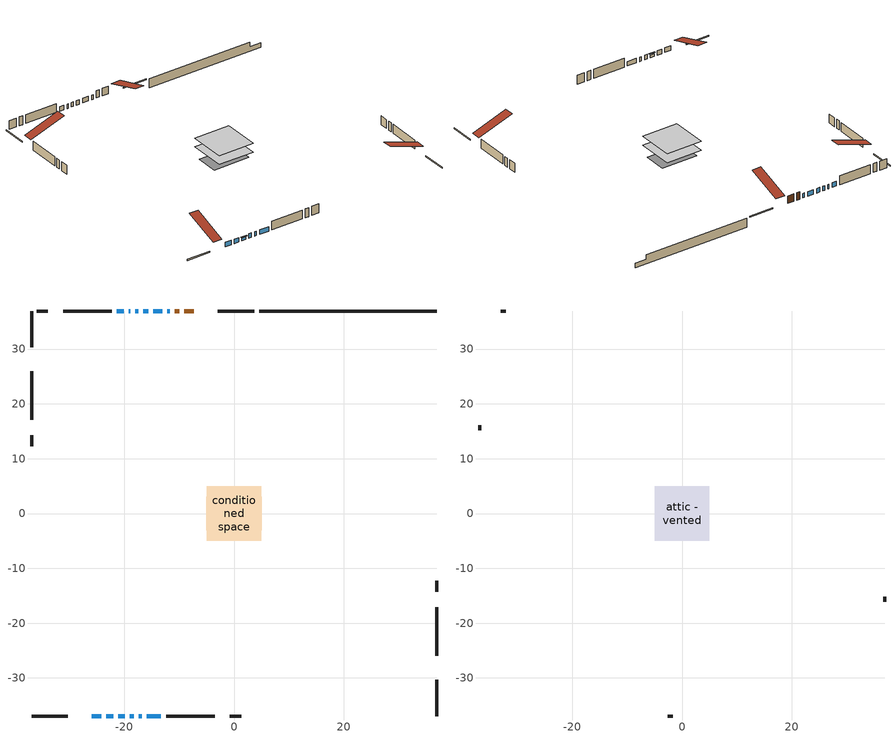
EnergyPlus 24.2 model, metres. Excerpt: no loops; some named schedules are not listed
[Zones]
conditioned space
 floor outside (Floor1 construction): -0.55,-0.55 -0.55,0.55 0.55,0.55 0.55,-0.55 z0.92
 floor outside (Floor2 construction): -2.74,-2.74 -2.74,2.74 2.74,2.74 2.74,-2.74 z0.92
 floor adiabatic (AdiabaticFloorConstruction): -4.97,-4.97 -4.97,4.97 4.97,4.97 4.97,-4.97 z0.92
 floor foundation (Slab1 construction): -5.02,-3.06 -5.02,3.06 5.02,3.06 5.02,-3.06 z-1.52
 wall outside (RimJoist1 construction): 3.7,36.94 -2.92,36.94 / -36.94,-36.94 -30.31,-36.94 / -36.94,36.94 -36.94,30.31 / 36.94,-36.94 36.94,-30.31 z0.92:1.22
 wall outside (AdiabaticWallConstruction 1): -7.34,36.94 -9.05,36.94 / -9.98,36.94 -10.79,36.94 z0.92:2.95
 wall outside (AdiabaticWallConstruction): -11.72,36.94 -12.14,36.94 / -25.9,-36.94 -24.19,-36.94 / -23.26,-36.94 -22.01,-36.94 / -19.01,-36.94 -18.29,-36.94 / -17.36,-36.94 -16.82,-36.94 / -13.07,36.94 -14.73,36.94 / -15.65,36.94 -16.58,36.94 / -17.51,36.94 -17.97,36.94 / -18.9,36.94 -19.21,36.94 / -20.14,36.94 -21.4,36.94 / -15.89,-36.94 -13.32,-36.94 z0.92:2.14; -21.09,-36.94 -19.94,-36.94 z0.92:1.66
 wall outside (Wall1 construction): -22.33,36.94 -31.18,36.94 / -12.39,-36.94 -3.54,-36.94 / -36.94,25.9 -36.94,17.06 / 36.94,-25.9 36.94,-17.06 z0.92:3.36
 wall outside (Wall3 construction): -33.99,36.94 -36.01,36.94 / -0.73,-36.94 1.29,-36.94 / -36.94,14.24 -36.94,12.22 / 36.94,-14.24 36.94,-12.22 z0.92:3.36
 wall foundation (FoundationWall1 construction): 4.63,36.94,-1.52 4.63,36.94,0.92 33.71,36.94,0.92 33.71,36.94,-0.32 36.94,36.94,-0.32 36.94,36.94,-1.52
 window (WindowConstruction 7): -11.72,36.94 -12.14,36.94 z0.92:2.14
 window (WindowConstruction 6): -25.9,-36.94 -24.19,-36.94 z0.92:2.14
 window (WindowConstruction 10): -23.26,-36.94 -22.01,-36.94 z0.92:2.14
 window (WindowConstruction 11): -21.08,-36.94 -19.94,-36.94 z0.92:1.66
 window (WindowConstruction 8): -19.01,-36.94 -18.29,-36.94 z0.92:2.14
 window (WindowConstruction 9): -17.36,-36.94 -16.82,-36.94 z0.92:2.14
 window (WindowConstruction): -13.07,36.94 -14.72,36.94 z0.92:2.14
 window (WindowConstruction 1): -15.65,36.94 -16.58,36.94 z0.92:2.14
 window (WindowConstruction 2): -17.51,36.94 -17.97,36.94 z0.92:2.14
 window (WindowConstruction 3): -18.9,36.94 -19.21,36.94 z0.92:2.14
 window (WindowConstruction 4): -20.14,36.94 -21.4,36.94 z0.92:2.14
 window (WindowConstruction 5): -15.89,-36.94 -13.32,-36.94 z0.92:2.14
 door (Door): -7.34,36.94 -9.05,36.94 z0.92:2.95
 door (Door 1): -9.98,36.94 -10.79,36.94 z0.92:2.95
 ceiling adiabatic (AdiabaticFloorConstruction): 4.97,-4.97 4.97,4.97 -4.97,4.97 -4.97,-4.97 z0.92
attic - vented
 floor to conditioned space (Floor3 construction Reversed): -4.98,-4.98 -4.98,4.98 4.98,4.98 4.98,-4.98 z3.36
 wall outside (Wall2 construction): -32.11,36.94 -33.06,36.94 / -2.61,-36.94 -1.66,-36.94 / -36.94,16.13 -36.94,15.17 / 36.94,-16.13 36.94,-15.17 z0.92:3.36
 roof outside (Roof1 construction): -6.41,36.94,3.36 -6.41,27.25,6.59 -3.85,27.25,6.59 -3.85,36.94,3.36; -26.83,-36.94,3.36 -26.83,-27.25,6.59 -29.39,-27.25,6.59 -29.39,-36.94,3.36; -36.94,26.83,3.36 -27.25,26.83,6.59 -27.25,29.39,6.59 -36.94,29.39,3.36; 36.94,-26.83,3.36 27.25,-26.83,6.59 27.25,-29.39,6.59 36.94,-29.39,3.36
shading: -19.64,-36.94 -21.38,-36.94 -21.38,-37.24 -19.64,-37.24 z1.96
[Building]
Building 1: Terrain=Suburbs
[Site:Location]
Halifax Intl AP_NS: Latitude {deg}=44.88; Longitude {deg}=-63.51; Time Zone {hr}=-4; Elevation {m}=145; Keep Site Location Information=Yes
[Site:GroundTemperature:Shallow]
3.15511, 1.33576, 1.19006, 2.05344, 5.51939, 8.9692, 11.96, 13.8546, 14.0156, 12.4746, 9.56009, 6.2161
[Site:WaterMainsTemperature]
Calculation Method=Schedule; Temperature Schedule=mains temperature schedule
[Material] Roughness=Rough; Thermal Absorptance=0.9
Name | Thickness {m} | Conductivity {W/m-K} | Density {kg/m3} | Specific Heat {J/kg-K} | Solar Absorptance | Visible Absorptance
asphalt or fiberglass shingles | 0.00635 | 0.162714 | 1121.4 | 1465.45 | 0.4 | 0.4
ceiling loosefill ins | 0.169333 | 0.0480833 | 16.02 | 1046.75 | 0.7 | 0.7
ceiling stud and cavity | 0.1397 | 0.329196 | 65.682 | 1177.47 | 0.7 | 0.7
concrete 4.0 in. | 0.1016 | 1.803125 | 2242.8 | 837.4 | 0.7 | 0.7
concrete 8.0 in. | 0.2032 | 1.803125 | 2242.8 | 837.4 | 0.7 | 0.7
door material | 0.04445 | 0.053851 | 512.64 | 1214.23 | 0.7 | 0.7
floor covering | 0.0127 | 0.0433444 | 54.468 | 1339.84 | 0.6 | 0.6
floor rigid ins; rim joist rigid ins; wall rigid ins | 0.051816 | 0.029427 | 32.04 | 1214.23 | 0.7 | 0.7
floor rigid ins 1; wall rigid ins 1 | 0.512978 | 0.029427 | 32.04 | 1214.23 | 0.7 | 0.7
floor stud and cavity | 0.1397 | 0.149075 | 92.3553 | 1139.71 | 0.7 | 0.7
floor stud and cavity 1 | 0.1397 | 0.754181 | 92.3553 | 1139.71 | 0.7 | 0.7
floor stud and cavity 2 | 0.1397 | 1.75129 | 37.0049 | 1207.88 | 0.7 | 0.7
furniture material conditioned space 1 | 0.1524 | 0.115458 | 640.8 | 1214.23 | 0.6 | 0.6
gypsum board | 0.0127 | 0.160291 | 801 | 837.4 | 0.6 | 0.6
osb sheathing 0.5 in. | 0.0127 | 0.115458 | 512.64 | 1214.23 | 0.7 | 0.7
osb sheathing 0.75 in. | 0.01905 | 0.115458 | 512.64 | 1214.23 | 0.7 | 0.7
osb sheathing 2.0 in. | 0.0508 | 0.115458 | 512.64 | 1214.23 | 0.7 | 0.7
rim joist stud and cavity | 0.0508 | 0.0406006 | 125.044 | 1163.47 | 0.6 | 0.6
slab rigid ins | 5.28523e-05 | 0.029427 | 32.04 | 1214.23 | 0.7 | 0.7
wall stud and cavity | 0.1397 | 0.171359 | 139.0536 | 1170.24 | 0.7 | 0.7
wall stud and cavity 1 | 0.0889 | 6.9971 | 50.32683 | 1063.81 | 0.6 | 0.6
wall stud and cavity 2 | 0.1397 | 0.402627 | 139.0536 | 1170.24 | 0.7 | 0.7
wall stud and cavity 3 | 0.0889 | 0.380278 | 52.3479 | 1209.89 | 0.7 | 0.7
wall stud and cavity 4 | 0.0889 | 0.391764 | 83.0341 | 1211.67 | 0.7 | 0.7
wood siding | 0.0254 | 0.102417 | 544.68 | 1172.36 | 0.4 | 0.4
wood siding 1 | 0.00254 | 0.102417 | 544.68 | 1172.36 | 0.4 | 0.4
wood siding 2; wood siding 3; wood siding 4 | 0.0254 | 0.102417 | 544.68 | 1172.36 | 0.7 | 0.7
[WindowMaterial:SimpleGlazingSystem]
Name | U-Factor {W/m2-K} | Solar Heat Gain Coefficient
WindowMaterial | 2.92076 | 0.62
WindowMaterial 1 | 2.93496 | 0.65
WindowMaterial 10 | 2.279717 | 0.49
WindowMaterial 11 | 2.97073 | 0.55
WindowMaterial 2 | 3.01388 | 0.49
WindowMaterial 3 | 3.02297 | 0.46
WindowMaterial 4 | 2.93325 | 0.6
WindowMaterial 5 | 2.11846 | 0.55
WindowMaterial 6 | 2.29221 | 0.48
WindowMaterial 7 | 2.986628 | 0.6
WindowMaterial 8 | 2.946882 | 0.64
WindowMaterial 9 | 2.367726 | 0.49
[Construction]
AdiabaticFloorConstruction: floor stud and cavity 2, floor rigid ins 1, osb sheathing 0.75 in., floor covering
AdiabaticWallConstruction: wood siding 3, wall rigid ins 1, wall stud and cavity 3, gypsum board
AdiabaticWallConstruction 1: wood siding 4, wall rigid ins 1, wall stud and cavity 3, gypsum board
Door; Door 1: door material
Floor1 construction: floor stud and cavity, floor rigid ins, osb sheathing 0.75 in., floor covering
Floor2 construction: floor stud and cavity 1, floor rigid ins, osb sheathing 0.75 in., floor covering
Floor3 construction Reversed: gypsum board, ceiling stud and cavity, ceiling loosefill ins
FoundationWall1 construction: concrete 8.0 in.
furniture construction conditioned space 1: furniture material conditioned space 1
PartitionWallConstruction: gypsum board, wall stud and cavity 4, gypsum board
RimJoist1 construction: wood siding 2, rim joist rigid ins, osb sheathing 2.0 in., rim joist stud and cavity
Roof1 construction: asphalt or fiberglass shingles
Slab1 construction: slab rigid ins, concrete 4.0 in.
Wall1 construction: wood siding, wall rigid ins, osb sheathing 0.5 in., wall stud and cavity, gypsum board
Wall2 construction: wood siding 1, wall stud and cavity 1
Wall3 construction: wood siding, wall rigid ins, osb sheathing 0.5 in., wall stud and cavity 2, gypsum board
WindowConstruction: WindowMaterial
WindowConstruction 1: WindowMaterial 1
WindowConstruction 10: WindowMaterial 10
WindowConstruction 11: WindowMaterial 11
WindowConstruction 2: WindowMaterial 2
WindowConstruction 3: WindowMaterial 3
WindowConstruction 4: WindowMaterial 4
WindowConstruction 5: WindowMaterial 5
WindowConstruction 6: WindowMaterial 6
WindowConstruction 7: WindowMaterial 7
WindowConstruction 8: WindowMaterial 8
WindowConstruction 9: WindowMaterial 9
[Zone] Multiplier=1; Part of Total Floor Area=Yes
Name | Volume {m3}
attic - vented | 51.9396
conditioned space | 405.4
[Space]
Name | Zone | Volume {m3}
attic - vented 1 | attic - vented | 51.9396
conditioned space 1 | conditioned space | 405.4
[ZoneInfiltration:EffectiveLeakageArea]
infil attic - vented 1: Zone or Space=attic - vented 1; Schedule=Always On Discrete; Effective Air Leakage Area {cm2}=3547.34; Stack Coefficient=0.000394233; Wind Coefficient=1.34152e-05
[ZoneMixing]
whole house fan mix: Zone or Space=attic - vented; Schedule=Always On Continuous; Design Flow Rate Calculation Method=Flow/Zone; Design Flow Rate {m3/s}=0; Source Zone or Space=conditioned space
[SurfaceProperty:ExposedFoundationPerimeter]
Slab1: Exposed Perimeter Calculation Method=TotalExposedPerimeter; Total Exposed Perimeter {m}=32.31
[InternalMass] Zone or ZoneList=conditioned space; Space or SpaceList=conditioned space 1
Name | Construction | Surface Area {m2}
furniture mass conditioned space 1 | furniture construction conditioned space 1 | 76.6878
partition wall mass | PartitionWallConstruction | 191.72
[Lights]
interior lighting: Zone or ZoneList or Space or SpaceList=conditioned space 1; Schedule=interior lighting schedule; Design Level Calculation Method=LightingLevel; Lighting Level {W}=343.2; Return Air Fraction=0; Fraction Radiant=0.6; Fraction Visible=0.2; Fraction Replaceable=1
[People]
occupants: Zone or ZoneList or Space or SpaceList=conditioned space 1; Number of People Schedule=occupants schedule; Number of People Calculation Method=People; Number of People=3; Fraction Radiant=0.314171; Sensible Heat Fraction=0.56303; Activity Level Schedule=occupants activity schedule; Carbon Dioxide Generation Rate {m3/s-W}=0; Enable ASHRAE 55 Comfort Warnings=No; Mean Radiant Temperature Calculation Type=EnclosureAveraged
[ElectricEquipment] Zone or ZoneList or Space or SpaceList=conditioned space 1; Design Level Calculation Method=EquipmentLevel
Name | Schedule | Design Level {W} | Fraction Latent | Fraction Radiant | Fraction Lost
clothes dryer | clothes dryer schedule | 140.772 | 0.015 | 0.081 | 0.85
clothes washer | clothes washer schedule | 32.1985 | 0.03 | 0.162 | 0.7
cooking range | cooking range schedule | 215.147 | 0.08 | 0.432 | 0.2
dishwasher | dishwasher schedule | 66.8632 | 0.3 | 0.18 | 0.4
fridge | fridge schedule | 72.9452 | 0 | 0.6 | 0
mech vent house fan | mech vent house fan schedule | 19.9167 | 0 | 0 | 0.5
mech vent house fan cfis | mech vent house fan cfis schedule | 0 | 0 | 0 | 0
misc plug loads | misc plug loads schedule | 494.7 | 0.045 | 0.513 | 0.1
whole house fan | Always On Discrete | 0 | 0 | 0 | 1
[OtherEquipment] Zone or ZoneList or Space or SpaceList=conditioned space 1; Design Level Calculation Method=EquipmentLevel
Name | Fuel Type | Schedule | Design Level {W} | Fraction Latent | Fraction Radiant | Fraction Lost
clothes dryer 1 | Electricity | clothes dryer schedule | 0 | 0.015 | 0.081 | 0.85
cooking range 1 | Electricity | cooking range schedule | 0 | 0.08 | 0.432 | 0.2
general water use latent | None | general water use schedule | 62.594 | 1 | 0 | 0
general water use sensible | None | general water use schedule | -61.6891 | 0 | 0.6 | 0
mech vent house fan latent load | None | Always On Discrete | 0 | 1 | 0 | 0
mech vent house fan sensible load | None | Always On Discrete | 0 | 0 | 0 | 0
water heater energy adjustment1 | Electricity | Always On Discrete | 0.01 | 0 | 0 | 1
[ZoneInfiltration:DesignFlowRate] Zone or ZoneList or Space or SpaceList=conditioned space 1; Schedule=Always On Discrete; Design Flow Rate Calculation Method=Flow/Zone; Design Flow Rate {m3/s}=0
infil flow; natural vent flow; whole house fan flow
[ZoneControl:Thermostat]
conditioned space Thermostat: Zone or ZoneList=conditioned space; Control Type Schedule=conditioned space Thermostat Schedule; Control 1=conditioned space temperature setpoint; Temperature Difference Between Cutout And Setpoint {deltaC}=0
[ZoneHVAC:Baseboard:Convective:Electric]
electric baseboard: Availability Schedule=Always On Discrete; Heating Design Capacity {W}=17898.7; Efficiency=1
[AirLoopHVAC:UnitarySystem]
unit heater unitary system: Control Type=Load; Controlling Zone or Thermostat Location=conditioned space; Dehumidification Control Type=None; Availability Schedule=Always On Discrete; Supply Fan=unit heater supply fan; Fan Placement=BlowThrough; Supply Air Fan Operating Mode Schedule=unit heater auto fan schedule; Heating Coil=unit heater htg coil; DX Heating Coil Sizing Ratio=1; Use DOAS DX Cooling Coil=No; Minimum Supply Air Temperature {C}=2; Latent Load Control=SensibleOnlyLoadControl; Cooling Supply Air Flow Rate Method=None; Heating Supply Air Flow Rate Method=SupplyAirFlowRate; Heating Supply Air Flow Rate {m3/s}=0.00141584; No Load Supply Air Flow Rate Method=SupplyAirFlowRate; No Load Supply Air Flow Rate {m3/s}=0; No Load Supply Air Flow Rate Control Set To Low Speed=Yes; Maximum Supply Air Temperature {C}=48.8889; Maximum Outdoor Dry-Bulb Temperature for Supplemental Heater Operation {C}=21; Ancillary On-Cycle Electric Power {W}=0; Ancillary Off-Cycle Electric Power {W}=0
[Fan:SystemModel]
unit heater supply fan: Availability Schedule=Always On Discrete; Design Maximum Air Flow Rate {m3/s}=0.00141584; Speed Control Method=Discrete; Electric Power Minimum Flow Rate Fraction=0.2; Design Pressure Rise {Pa}=500; Motor Efficiency=1; Motor In Air Stream Fraction=1; Design Electric Power Consumption {W}=Autosize; Design Power Sizing Method=PowerPerFlow; Electric Power Per Unit Flow Rate {W/(m3/s)}=28251.7; Electric Power Per Unit Flow Rate Per Unit Pressure {W/((m3/s)-Pa)}=1.66667; Fan Total Efficiency=0.7; Motor Loss Radiative Fraction=0; Number of Speeds=1; Speed Flow Fraction 1=1; Speed Electric Power Fraction 1=1
[Coil:Heating:Fuel]
unit heater htg coil: Availability Schedule=Always On Discrete; Fuel Type=OtherFuel2; Burner Efficiency=0.3; Nominal Capacity {W}=0.293071; On Cycle Parasitic Electric Load {W}=0; Off Cycle Parasitic Fuel Load {W}=0
[Zone equipment]
conditioned space: electric baseboard, unit heater unitary system
[Foundation:Kiva]
Foundation Kiva 1: Initial Indoor Air Temperature {C}=18; Wall Height Above Grade {m}=0.919978; Wall Depth Below Slab {m}=0.2032
[Foundation:Kiva:Settings]
Soil Conductivity {W/m-K}=0.849921; Soil Density {kg/m3}=1842.3; Soil Specific Heat {J/kg-K}=418.7; Ground Solar Absorptivity=0.9; Ground Thermal Absorptivity=0.9; Ground Surface Roughness {m}=0.03; Far-Field Width {m}=40; Deep-Ground Boundary Condition=ZeroFlux; Deep-Ground Depth {m}=40; Minimum Cell Dimension {m}=0.2; Maximum Cell Growth Coefficient=3; Simulation Timestep=Timestep
[Exterior:Lights]
exterior lighting: Schedule=exterior lighting schedule; Design Level {W}=75.6
[EnergyManagementSystem:GlobalVariable]
infil_program_Qfan
infil_program_Qinf
natural_vent_program_Qnv
natural_vent_program_Qwhf
[EnergyManagementSystem:Sensor]
Name | Output:Variable or Output:Meter Index Key | Output:Variable or Output:Meter
airflow_gain | infil flow | Infiltration Sensible Heat Gain Energy
airflow_gain_1 | natural vent flow | Infiltration Sensible Heat Gain Energy
airflow_gain_2 | whole house fan flow | Infiltration Sensible Heat Gain Energy
airflow_loss | infil flow | Infiltration Sensible Heat Loss Energy
airflow_loss_1 | natural vent flow | Infiltration Sensible Heat Loss Energy
airflow_loss_2 | whole house fan flow | Infiltration Sensible Heat Loss Energy
clg_load_cond |  | Cooling:EnergyTransfer:Zone:CONDITIONED SPACE
clg_sp_s; clg_sp_s_1 | cooling setpoint | Schedule Value
clothes_dryer_exhaust_0_sch_s | clothes dryer exhaust 0 schedule | Schedule Value
conditioned_space_clg_unmet_s | conditioned space | Zone Cooling Setpoint Not Met Time
conditioned_space_htg_unmet_s | conditioned space | Zone Heating Setpoint Not Met Time
cool_season | cooling season schedule | Schedule Value
fridge_tin_s | conditioned space | Zone Mean Air Temperature
htg_load_cond |  | Heating:EnergyTransfer:Zone:CONDITIONED SPACE
htg_sp_s; htg_sp_s_1 | heating setpoint | Schedule Value
ig_ee_conv | clothes dryer | Electric Equipment Convective Heating Energy
ig_ee_conv_2 | cooking range | Electric Equipment Convective Heating Energy
ig_ee_conv_4 | fridge | Electric Equipment Convective Heating Energy
ig_ee_conv_5 | misc plug loads | Electric Equipment Convective Heating Energy
ig_ee_conv_6 | whole house fan | Electric Equipment Convective Heating Energy
ig_ee_rad | clothes dryer | Electric Equipment Radiant Heating Energy
ig_ee_rad_2 | cooking range | Electric Equipment Radiant Heating Energy
ig_ee_rad_4 | fridge | Electric Equipment Radiant Heating Energy
ig_ee_rad_5 | misc plug loads | Electric Equipment Radiant Heating Energy
ig_ee_rad_6 | whole house fan | Electric Equipment Radiant Heating Energy
ig_lgt_conv | interior lighting | Lights Convective Heating Energy
ig_lgt_rad | interior lighting | Lights Radiant Heating Energy
ig_lgt_vis | interior lighting | Lights Visible Radiation Heating Energy
ig_oe_conv | clothes dryer 1 | Other Equipment Convective Heating Energy
ig_oe_conv_1 | cooking range 1 | Other Equipment Convective Heating Energy
ig_oe_conv_2 | general water use latent | Other Equipment Convective Heating Energy
ig_oe_conv_3 | general water use sensible | Other Equipment Convective Heating Energy
ig_oe_conv_4 | water heater energy adjustment1 | Other Equipment Convective Heating Energy
ig_oe_rad | clothes dryer 1 | Other Equipment Radiant Heating Energy
ig_oe_rad_1 | cooking range 1 | Other Equipment Radiant Heating Energy
ig_oe_rad_2 | general water use latent | Other Equipment Radiant Heating Energy
ig_oe_rad_3 | general water use sensible | Other Equipment Radiant Heating Energy
ig_oe_rad_4 | water heater energy adjustment1 | Other Equipment Radiant Heating Energy
ig_ppl_conv | occupants | People Convective Heating Energy
ig_ppl_rad | occupants | People Radiant Heating Energy
im_conv | furniture mass conditioned space 1 | Surface Inside Face Convection Heat Gain Energy
im_conv_1 | partition wall mass | Surface Inside Face Convection Heat Gain Energy
im_ig | furniture mass conditioned space 1 | Surface Inside Face Internal Gains Radiation Heat Gain Energy
im_ig_1 | partition wall mass | Surface Inside Face Internal Gains Radiation Heat Gain Energy
im_lgt | furniture mass conditioned space 1 | Surface Inside Face Lights Radiation Heat Gain Energy
im_lgt_1 | partition wall mass | Surface Inside Face Lights Radiation Heat Gain Energy
im_sol | furniture mass conditioned space 1 | Surface Inside Face Solar Radiation Heat Gain Energy
im_sol_1 | partition wall mass | Surface Inside Face Solar Radiation Heat Gain Energy
im_surf | furniture mass conditioned space 1 | Surface Inside Face Net Surface Thermal Radiation Heat Gain Energy
im_surf_1 | partition wall mass | Surface Inside Face Net Surface Thermal Radiation Heat Gain Energy
mv_conv | mech vent house fan | Electric Equipment Convective Heating Energy
mv_conv_1 | mech vent house fan cfis | Electric Equipment Convective Heating Energy
mv_conv_2 | mech vent house fan latent load | Other Equipment Convective Heating Energy
mv_conv_3 | mech vent house fan sensible load | Other Equipment Convective Heating Energy
mv_rad | mech vent house fan | Electric Equipment Radiant Heating Energy
mv_rad_1 | mech vent house fan cfis | Electric Equipment Radiant Heating Energy
mv_rad_2 | mech vent house fan latent load | Other Equipment Radiant Heating Energy
mv_rad_3 | mech vent house fan sensible load | Other Equipment Radiant Heating Energy
natural_vent_s | natural vent schedule | Schedule Value
out_pb_s |  | Site Outdoor Air Barometric Pressure
out_wt_s |  | Site Outdoor Air Humidity Ratio
site_vw_s |  | Site Wind Speed
ss_back_out | Window1 | Surface Window Shortwave from Zone Back Out Window Heat Transfer Rate
ss_back_out_1 | Window10 | Surface Window Shortwave from Zone Back Out Window Heat Transfer Rate
ss_back_out_10 | Window8 | Surface Window Shortwave from Zone Back Out Window Heat Transfer Rate
ss_back_out_11 | Window9 | Surface Window Shortwave from Zone Back Out Window Heat Transfer Rate
ss_back_out_2 | Window12 | Surface Window Shortwave from Zone Back Out Window Heat Transfer Rate
ss_back_out_3 | Window13 | Surface Window Shortwave from Zone Back Out Window Heat Transfer Rate
ss_back_out_4 | Window2 | Surface Window Shortwave from Zone Back Out Window Heat Transfer Rate
ss_back_out_5 | Window3 | Surface Window Shortwave from Zone Back Out Window Heat Transfer Rate
ss_back_out_6 | Window4 | Surface Window Shortwave from Zone Back Out Window Heat Transfer Rate
ss_back_out_7 | Window5 | Surface Window Shortwave from Zone Back Out Window Heat Transfer Rate
ss_back_out_8 | Window6 | Surface Window Shortwave from Zone Back Out Window Heat Transfer Rate
ss_back_out_9 | Window7 | Surface Window Shortwave from Zone Back Out Window Heat Transfer Rate
ss_conv | Door1 | Surface Inside Face Convection Heat Gain Energy
ss_conv_1 | Door3 | Surface Inside Face Convection Heat Gain Energy
ss_conv_10 | Window6 | Surface Inside Face Convection Heat Gain Energy
ss_conv_11 | Window7 | Surface Inside Face Convection Heat Gain Energy
ss_conv_12 | Window8 | Surface Inside Face Convection Heat Gain Energy
ss_conv_13 | Window9 | Surface Inside Face Convection Heat Gain Energy
ss_conv_2 | Window1 | Surface Inside Face Convection Heat Gain Energy
ss_conv_3 | Window10 | Surface Inside Face Convection Heat Gain Energy
ss_conv_4 | Window12 | Surface Inside Face Convection Heat Gain Energy
ss_conv_5 | Window13 | Surface Inside Face Convection Heat Gain Energy
ss_conv_6 | Window2 | Surface Inside Face Convection Heat Gain Energy
ss_conv_7 | Window3 | Surface Inside Face Convection Heat Gain Energy
ss_conv_8 | Window4 | Surface Inside Face Convection Heat Gain Energy
ss_conv_9 | Window5 | Surface Inside Face Convection Heat Gain Energy
ss_ig | Door1 | Surface Inside Face Internal Gains Radiation Heat Gain Energy
ss_ig_1 | Door3 | Surface Inside Face Internal Gains Radiation Heat Gain Energy
ss_ig_10 | Window6 | Surface Inside Face Internal Gains Radiation Heat Gain Energy
ss_ig_11 | Window7 | Surface Inside Face Internal Gains Radiation Heat Gain Energy
ss_ig_12 | Window8 | Surface Inside Face Internal Gains Radiation Heat Gain Energy
ss_ig_13 | Window9 | Surface Inside Face Internal Gains Radiation Heat Gain Energy
ss_ig_2 | Window1 | Surface Inside Face Internal Gains Radiation Heat Gain Energy
ss_ig_3 | Window10 | Surface Inside Face Internal Gains Radiation Heat Gain Energy
ss_ig_4 | Window12 | Surface Inside Face Internal Gains Radiation Heat Gain Energy
ss_ig_5 | Window13 | Surface Inside Face Internal Gains Radiation Heat Gain Energy
ss_ig_6 | Window2 | Surface Inside Face Internal Gains Radiation Heat Gain Energy
ss_ig_7 | Window3 | Surface Inside Face Internal Gains Radiation Heat Gain Energy
ss_ig_8 | Window4 | Surface Inside Face Internal Gains Radiation Heat Gain Energy
ss_ig_9 | Window5 | Surface Inside Face Internal Gains Radiation Heat Gain Energy
ss_lgt | Door1 | Surface Inside Face Lights Radiation Heat Gain Energy
ss_lgt_1 | Door3 | Surface Inside Face Lights Radiation Heat Gain Energy
ss_sol | Door1 | Surface Inside Face Solar Radiation Heat Gain Energy
ss_sol_1 | Door3 | Surface Inside Face Solar Radiation Heat Gain Energy
ss_surf | Door1 | Surface Inside Face Net Surface Thermal Radiation Heat Gain Energy
ss_surf_1 | Door3 | Surface Inside Face Net Surface Thermal Radiation Heat Gain Energy
ss_surf_10 | Window6 | Surface Inside Face Net Surface Thermal Radiation Heat Gain Energy
ss_surf_11 | Window7 | Surface Inside Face Net Surface Thermal Radiation Heat Gain Energy
ss_surf_12 | Window8 | Surface Inside Face Net Surface Thermal Radiation Heat Gain Energy
ss_surf_13 | Window9 | Surface Inside Face Net Surface Thermal Radiation Heat Gain Energy
ss_surf_2 | Window1 | Surface Inside Face Net Surface Thermal Radiation Heat Gain Energy
ss_surf_3 | Window10 | Surface Inside Face Net Surface Thermal Radiation Heat Gain Energy
ss_surf_4 | Window12 | Surface Inside Face Net Surface Thermal Radiation Heat Gain Energy
ss_surf_5 | Window13 | Surface Inside Face Net Surface Thermal Radiation Heat Gain Energy
ss_surf_6 | Window2 | Surface Inside Face Net Surface Thermal Radiation Heat Gain Energy
ss_surf_7 | Window3 | Surface Inside Face Net Surface Thermal Radiation Heat Gain Energy
ss_surf_8 | Window4 | Surface Inside Face Net Surface Thermal Radiation Heat Gain Energy
ss_surf_9 | Window5 | Surface Inside Face Net Surface Thermal Radiation Heat Gain Energy
ss_trans_in | Window1 | Surface Window Transmitted Solar Radiation Rate
ss_trans_in_1 | Window10 | Surface Window Transmitted Solar Radiation Rate
ss_trans_in_10 | Window8 | Surface Window Transmitted Solar Radiation Rate
